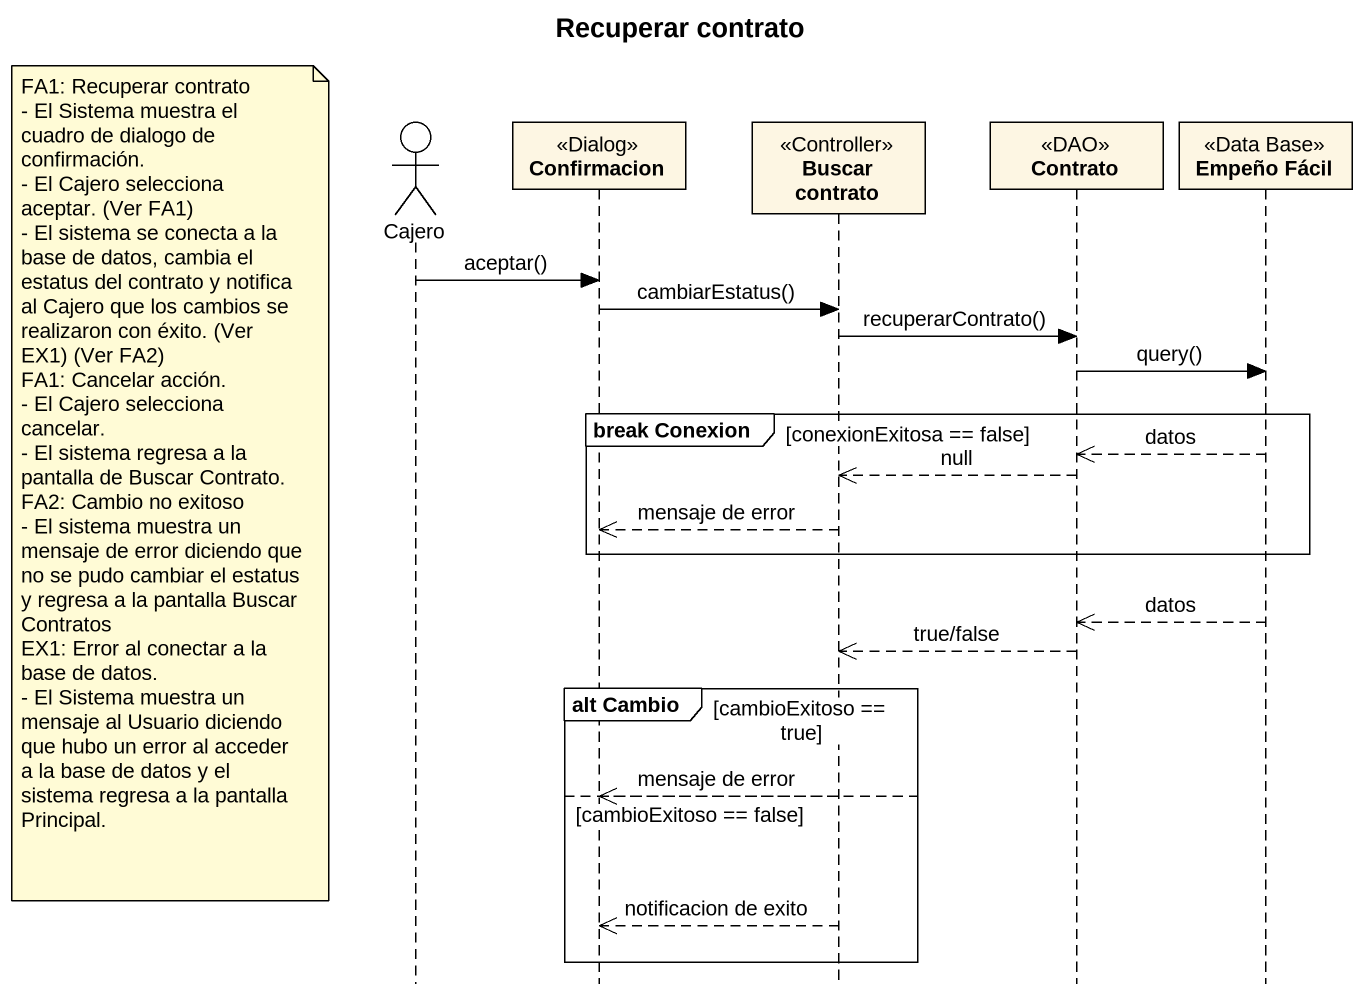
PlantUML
@startuml
title Recuperar contrato
hide footbox
actor Cajero
participant Confirmacion <<Dialog>>
participant "Buscar contrato" as Buscar_contrato <<Controller>>
participant Contrato <<DAO>>
participant "Empeño Fácil" as Empeño_Fácil <<Data Base>>

Cajero -> Confirmacion : aceptar()
Confirmacion -> Buscar_contrato : cambiarEstatus()
Buscar_contrato -> Contrato : recuperarContrato()
Contrato -> Empeño_Fácil : query()
group break Conexion [conexionExitosa == false]
  Empeño_Fácil -->> Contrato : datos
  Contrato -->> Buscar_contrato : null
  note left of Cajero
    FA1: Recuperar contrato
    - El Sistema muestra el cuadro de dialogo de confirmación.
    - El Cajero selecciona aceptar. (Ver FA1)
    - El sistema se conecta a la base de datos, cambia el estatus del contrato y notifica al Cajero que los cambios se realizaron con éxito. (Ver EX1) (Ver FA2)
    FA1: Cancelar acción.
    - El Cajero selecciona cancelar.
    - El sistema regresa a la pantalla de Buscar Contrato.
    FA2: Cambio no exitoso
    - El sistema muestra un mensaje de error diciendo que no se pudo cambiar el estatus y regresa a la pantalla Buscar Contratos
    EX1: Error al conectar a la base de datos.
    - El Sistema muestra un mensaje al Usuario diciendo que hubo un error al acceder a la base de datos y el sistema regresa a la pantalla Principal.
  end note
  Buscar_contrato -->> Confirmacion : mensaje de error
end
Empeño_Fácil -->> Contrato : datos
Contrato -->> Buscar_contrato : true/false
group alt Cambio [cambioExitoso == true]
else cambioExitoso == false
  Buscar_contrato -->> Confirmacion : mensaje de error
  Buscar_contrato -->> Confirmacion : notificacion de exito
end
@enduml
